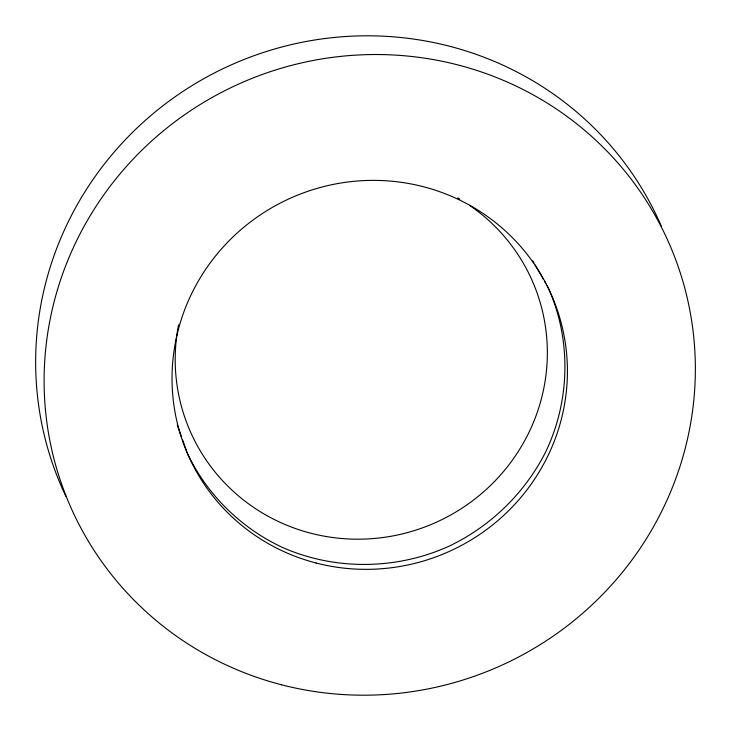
<?xml version="1.0" encoding="UTF-8"?>
<svg xmlns="http://www.w3.org/2000/svg" width="731" height="731" viewBox="0 0 731 731"><rect width="100%" height="100%" fill="white"/><g stroke="black" fill="none" stroke-linecap="round" stroke-linejoin="round"><path stroke-width="1.1" d="M532.789 260.866L533.913 262.822M535.037 264.768L543.462 279.406M544.586 281.353L545.71 283.299M546.834 285.254L547.958 287.201C571.468 339.047 570.317 400.314 545.829 451.594C525.114 492.877 490.656 526.338 448.998 546.221C396.504 569.979 334.624 570.683 281.901 547.181C240.846 527.855 207.083 494.64 187.501 453.668M177.267 425.058L181.434 436.709M182.576 439.888L187.118 452.608M469.932 205.575A186.844 182.266 -24.3 0 1 526.393 437.494A186.844 182.266 -24.3 0 1 300.149 530.121A186.844 182.266 -24.3 0 1 178.556 324.866M457.798 197.909A186.844 182.266 -24.3 0 1 459.708 199.024M65.872 496.294A326.967 318.972 -24.3 0 1 229.534 65.653A326.967 318.972 -24.3 0 1 661.354 226.29M281.453 684.764A326.967 318.972 -24.3 0 0 685.303 290.134A326.967 318.972 -24.3 0 0 142.417 149.681A326.967 318.972 -24.3 0 0 281.453 684.764M316.13 563.016A198.521 193.66 -24.3 0 0 561.326 323.422A198.521 193.66 -24.3 0 0 231.718 238.142A198.521 193.66 -24.3 0 0 316.13 563.016"/></g></svg>
